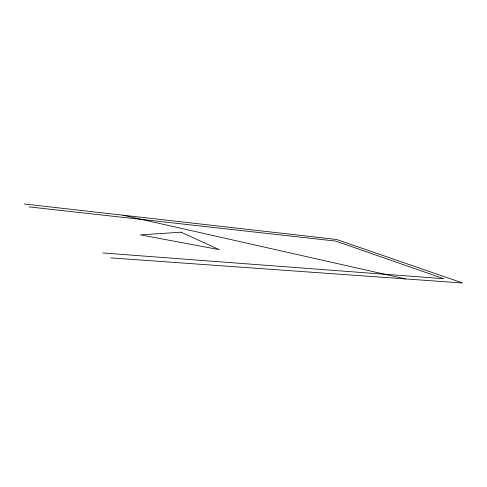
<?xml version="1.0" encoding="UTF-8"?>
<svg xmlns="http://www.w3.org/2000/svg" width="487" height="487" viewBox="0 0 487 487"><rect width="100%" height="100%" fill="white"/><g stroke="black" fill="none" stroke-linecap="round" stroke-linejoin="round"><path stroke-width="0.73" d="M110.719 257.891L462.65 283.002L336.529 239.47L24.35 203.998M102.848 252.972L443.779 278.716L335.841 241.102L28.964 206.878M122.809 215.187L405.294 278.905M181.067 232.196L140.414 234.874L219.284 249.648L181.067 232.196"/></g></svg>
